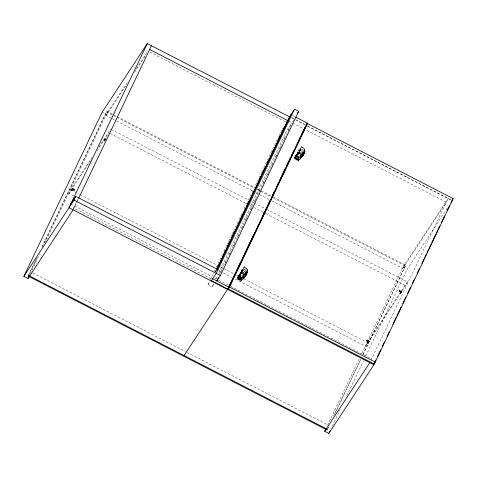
<?xml version="1.0" encoding="UTF-8"?>
<svg xmlns="http://www.w3.org/2000/svg" width="477" height="477" viewBox="0 0 477 477"><rect width="100%" height="100%" fill="white"/><g stroke="black" fill="none" stroke-linecap="round" stroke-linejoin="round"><path stroke-width="0.36" stroke-dasharray="2.38 1.79" d="M240.635 273.792L239.758 273.911L240.635 273.792C240.325 272.51 241.326 273.786 240.939 273.082C240.181 273.899 239.418 272.045 240.849 273.226M240.044 272.737L240.557 272.313L244.641 274.418L240.223 279.701L237.516 277.936L240.372 280.047L243.985 275.998L246.066 272.111L241.72 269.875L241.207 270.37L242.012 270.787M299.329 150.666L299.753 150.887L299.419 150.482C299.049 151.394 297.72 149.939 299.031 149.706L303.384 151.948L301.297 155.836L297.69 159.884L294.828 157.774L297.541 159.539L301.959 154.25L297.869 152.145C296.551 152.378 297.887 153.832 298.256 152.92L298.68 153.141L298.244 153.582M298.524 150.13L299.323 150.619M237.164 277.608L237.731 278.646L239.585 279.868L241.314 276.618L238.87 275.36L238.238 275.36L237.147 277.65L240.241 278.866M238.22 275.426L239.901 277.387L240.658 277.614L239.585 279.868L241.314 276.618M294.464 157.511L297.559 158.704L298.632 156.45L296.187 155.192L295.549 155.198L294.518 157.75L296.587 159.67L297.559 158.704M71.622 190.597C72.874 187.664 71.228 192.153 72.081 189.786M71.777 190.675L72.409 189.452L71.794 190.186M104.362 140.793C105.608 137.859 103.962 142.355 104.821 139.982M104.511 140.87L105.143 139.654L104.529 140.381M368.822 340.93L367.689 343.046L368.822 340.93L367.755 340.381A1.389 0.656 25.5 0 0 366.33 340.381L366.461 340.107A1.389 0.656 25.5 0 1 367.886 340.107L369.258 340.816C369.091 342.247 366.497 345.253 368.107 342.021M367.689 343.046L368.322 341.824L367.445 343.523M400.43 293.242L401.556 291.131L400.489 290.582A1.389 0.656 25.5 0 0 399.064 290.576L399.195 290.302A1.389 0.656 25.5 0 1 400.62 290.308L401.992 291.018L400.483 293.88L400.179 293.683L400.907 291.948L400.602 292.83M245.256 276.29C247.515 272.6 244.486 278.842 246.066 274.788M302.567 156.128C304.833 152.431 301.798 158.674 303.378 154.626M242.56 278.932L243.449 277.179M242.93 279.123L243.83 277.37M243.842 277.375L242.799 279.051M245.643 276.493L246.43 274.979M299.866 158.704L300.766 157.011M300.248 158.954L301.142 157.207M301.154 157.213L300.111 158.889M302.955 156.331L303.748 154.816M247.819 271.64L247.354 272.892C248.773 270.513 246.49 267.752 244.302 266.834L240.748 274.18L239.788 274.311L240.837 273.995L244.302 266.834M305.131 151.477L304.672 152.729C306.091 150.344 303.801 147.59 301.613 146.666L298.059 154.017L297.105 154.149L295.955 155.896L299.353 158.108L301.863 155.86L304.356 152.586L304.153 150.827L300.236 148.83L299.932 149.295L300.737 149.945L300.021 149.104L300.325 148.639L304.505 150.774L302.877 154.077L303.283 155.478L301.1 158.459L298.25 161.071L294.613 158.71L298.101 160.731L302.609 155.961L304.356 152.586M295.549 155.198L296.122 156.229L297.976 157.452L296.897 159.7L298.632 156.45M106.556 139.23L105.489 138.682C105.184 140.149 102.734 143.183 104.6 139.338L105.512 139.809M104.111 141.27L105.489 138.682M367.749 343.678L368.542 341.908L367.171 341.198A1.389 0.656 25.5 0 1 366.461 340.107M368.065 342.021L367.54 342.969M28.119 276.094L34.857 261.968M35.179 261.295L36.139 259.279M41.916 247.169L106.407 111.958L106.836 111.302L112.787 114.367M28.87 274.77L35.608 260.645M35.924 259.971L37.212 257.282M42.346 246.514L106.836 111.302M30.242 273.804L39.549 254.295M45.005 242.859L45.965 240.843M46.287 240.169L106.288 114.379L128.253 80.959M73.637 195.886L68.998 193.501L70.775 189.78L91.942 157.571M111.457 118.32L106.162 115.589L107.933 111.868M71.073 190.913L72.582 188.051L73.953 188.761A1.389 0.656 25.5 0 1 74.662 189.852L74.531 190.126A1.389 0.656 25.5 0 0 73.822 189.035L72.754 188.481C72.093 190.436 70.161 192.291 71.866 189.142L73.446 189.924A0.686 0.322 25.5 0 0 74.072 189.894A0.686 0.322 25.5 0 0 73.792 189.393L73.482 189.232A0.686 0.322 25.5 0 0 72.856 189.262L72.79 189.399A0.686 0.322 25.5 0 0 73.07 189.894L73.416 189.369A0.686 0.322 25.5 0 0 72.79 189.399M72.754 188.481L71.377 191.074M74.072 189.894L74.007 190.031A0.686 0.322 25.5 0 1 73.386 190.061L73.363 189.882M78.174 198.575L73.685 207.99L211.776 279.099M73.124 209.862L78.258 199.094M214.054 284.077L212.128 287.011L207.978 284.87L210.22 280.166M210.542 279.492L215.998 268.062M216.319 267.388L222.413 254.611M224.017 251.248L228.507 241.833M228.829 241.159L233.319 231.744M233.641 231.071L242.62 212.241M244.224 208.878L246.15 204.842M246.472 204.174L248.076 200.811M248.392 200.137L258.659 178.613M258.981 177.945L261.223 173.234M261.545 172.561L263.471 168.53M263.793 167.856L278.55 136.917M278.866 136.249L282.718 128.176M215.3 271.699L215.944 270.352M215.556 271.866L216.522 269.845M215.604 271.896L216.564 269.875M212.128 287.011L214.048 282.974M215.974 278.938L217.578 275.575M218.86 272.886L286.868 130.31L291.495 123.269M219.706 274.001L291.876 122.684M220.97 272.176L221.93 270.161M225.138 263.429L226.104 261.414M229.312 254.688L230.272 252.667M233.48 245.941L234.445 243.926M237.653 237.194L238.613 235.179M241.821 228.453L243.431 225.09M245.995 219.706L247.599 216.343M250.807 209.618L251.773 207.596M254.98 200.871L255.94 198.855M259.148 192.124L260.114 190.108M263.322 183.383L264.282 181.361M267.49 174.636L268.456 172.62M271.663 165.889L272.623 163.873M275.837 157.148L276.797 155.126M280.005 148.401L280.971 146.385M284.179 139.654L285.139 137.638M288.346 130.913L289.312 128.891M292.52 122.166L293.48 120.15M237.313 277.554L238.387 275.301M294.631 157.392L295.704 155.138M237.343 278.151L238.417 275.903M294.661 157.988L295.734 155.74M237.701 277.578L238.798 275.33M241.213 270.298L241.451 270.811L242.525 270.864L242.012 270.835M295.019 157.416L296.116 155.168M237.796 277.608L238.87 275.36M241.225 270.28L241.72 269.875M295.114 157.446L296.187 155.192M297.272 152.759L298.161 153.057M298.536 150.118L299.031 149.706M237.302 278.872L240.79 280.893L243.294 278.651L245.792 275.378L247.044 272.749L246.836 270.99L243.008 268.807L247.187 270.936L245.56 274.239L245.965 275.64L243.783 278.622L240.933 281.233L237.302 278.872L238.536 276.94L239.496 276.809L242.173 272.737L241.362 272.081L242.083 272.922L239.406 276.994L238.536 276.94M247.044 272.749L244.546 276.028L242.042 278.27L238.643 276.058L242.364 278.234L245.22 275.623L247.396 272.641L247.187 270.936M295.955 155.896L297.195 153.958L298.149 153.832M237.576 278.407L238.679 276.165L239.561 276.046L238.589 276.35M240.557 272.313L244.814 274.74M294.887 158.245L295.996 155.997L297.117 155.52L296.593 155.252L297.117 155.52M297.952 153.63L297.07 153.749L297.952 153.63C298.888 153.016 296.658 152.598 298.59 153.326M297.284 152.747L297.869 152.145M239.192 275.599L239.71 275.867L239.192 275.599L239.561 274.985L240.253 275.575L239.561 274.985M296.718 156.832L295.764 156.963L296.718 156.832L299.484 152.574L298.68 151.919L299.484 152.574M237.826 278.717L238.899 276.469M240.724 272.546L241.416 273.136L240.724 272.546L240.354 273.16M295.138 158.555L296.211 156.307M296.503 155.436L296.879 154.816L297.66 155.222L297.904 154.846M298.042 152.378L298.733 152.968L298.042 152.378L297.666 152.998M246.836 270.99L245.583 273.619L241.577 271.807L245.756 273.941M242.614 269.457L243.425 270.107L242.614 269.457L243.008 268.807M295.907 156.188L296.879 155.878M241.732 271.634L242.984 269.01M300.295 148.842L298.59 152.103M240.241 275.062L240.879 273.768M241.404 272.623L242.352 271.133M298.721 152.461L299.842 150.702M297.559 154.9L298.197 153.606M298.137 154.011L301.613 146.666M297.66 155.222L296.789 155.007M238.75 279.319L239.824 277.071M296.062 159.157L297.135 156.903M238.75 279.51L239.824 277.256M296.062 159.348L297.135 157.094M238.995 279.743L240.068 277.489M296.312 159.58L297.386 157.327M240.223 279.701L241.302 277.453L245.715 272.164L241.63 270.06M297.541 159.539L298.614 157.291L303.032 152.002L298.942 149.897M240.372 280.047L241.624 277.417L246.066 272.111M297.69 159.884L298.942 157.255L303.384 151.948M242.411 277.364L243.675 275.146M299.723 157.195L300.987 154.983M240.79 280.893L242.042 278.27M298.101 160.731L299.353 158.108M240.933 281.233L242.364 278.234M298.25 161.071L299.681 158.072L302.531 155.46L304.714 152.479L304.505 150.774M242.668 277.495L244.886 273.428M299.985 157.332L302.203 153.266M243.985 275.998L245.715 272.164M301.297 155.836L303.032 152.002M245.792 275.378L245.375 273.941L246.627 271.312M303.104 155.216L302.686 153.779L303.944 151.149M302.686 153.779L304.153 150.827M243.64 277.996L244.916 275.784L245.184 275.927L244.468 277.429L243.64 277.996L244.916 275.784M300.951 157.827L302.227 155.621L302.501 155.764L301.786 157.261L300.951 157.827L302.227 155.621M245.56 274.239L246.991 271.234M302.877 154.077L304.308 151.072M243.878 278.115L245.184 275.927M301.196 157.953L302.501 155.764M245.297 276.129L246.549 273.5M302.609 155.961L303.867 153.338M245.965 275.64L247.396 272.641M303.283 155.478L304.714 152.479M367.081 341.293L367.499 340.62L367.004 341.246A0.686 0.322 25.5 0 1 366.724 340.751L366.789 340.614A0.686 0.322 25.5 0 1 367.415 340.584L367.725 340.745A0.686 0.322 25.5 0 1 368.005 341.24L367.94 341.377A0.686 0.322 25.5 0 1 367.314 341.407L367.296 341.234M327.562 425.222L359.33 358.626M361.894 353.242L402.964 267.138L448.094 198.486L370.444 361.28M235.221 279.087L365.674 346.266L367.451 342.546L407.352 281.847L266.297 209.212M271.717 200.841L402.838 268.354L404.615 264.634M327.311 429.318L328.277 427.297M333.727 415.866L360.684 359.36M362.925 354.649L405.712 265.2L272.14 196.423M328.063 427.988L328.707 426.647M334.8 413.863L360.791 359.378M363.039 354.667L405.712 265.2M332.356 426.015L340.053 409.868M346.791 395.743L363.474 360.761M365.722 356.051L407.114 269.278L447.36 208.044M399.815 291.495L400.233 290.821L399.738 291.447A0.686 0.322 25.5 0 1 399.458 290.952L399.523 290.815A0.686 0.322 25.5 0 1 400.149 290.779L400.465 290.946A0.686 0.322 25.5 0 1 400.74 291.441L400.68 291.578A0.686 0.322 25.5 0 1 400.054 291.608L400.03 291.435M401.556 291.131L400.179 293.719M365.674 346.266L405.575 285.568L407.352 281.847M400.328 293.105L400.889 292.437M136.374 68.605L147.351 51.904M106.162 115.589L126.477 84.679M134.603 72.319L145.574 55.624M98.864 147.041L110.67 129.082M68.998 193.501L90.576 160.671M97.087 150.762L108.899 132.803M71.729 190.323L72.146 189.649M104.886 139.844L104.618 140.596M73.297 190.019L73.732 189.53A0.686 0.322 25.5 0 1 74.007 190.031M73.273 208.61L74.901 206.142M207.978 284.87L210.291 281.352M297.159 153.558L295.901 155.526L298.614 157.291M299.234 150.81L299.419 150.482M301.404 146.988L301.887 146.779M294.738 157.965L295.996 155.997M296.593 155.252L296.879 154.816M298.071 153.248L298.256 152.92M294.613 158.71L295.853 156.772M297.648 154.709L300.826 149.76M296.789 156.068L297.028 155.705M298.542 153.666L298.757 153.344L302.442 154.041L304.32 153.177C302.901 154.983 300.069 154.548 298.298 153.505M304.922 151.799L304.439 149.724L302.806 147.822L303.014 147.494M299.777 154.16L299.991 153.838M303.748 148.717L303.956 148.389M301.035 154.399L301.243 154.077M304.439 149.724L304.654 149.396M302.227 154.363L302.442 154.041M304.845 150.774L305.053 150.452M303.277 154.059L303.491 153.737M239.848 273.726L238.589 275.688L241.302 277.453M241.922 270.972L242.101 270.644M244.087 267.156L244.57 266.941M238.643 276.058L239.877 274.126M237.427 278.127L238.679 276.165M241.273 272.272L241.666 271.616M240.76 273.41L240.939 273.082M242.525 270.864L241.988 271.735M240.748 274.18L243.514 269.922M239.472 276.231L239.8 275.682M241.1 273.756L241.362 273.303M241.231 273.828L241.44 273.506L245.124 274.203L247.008 273.339C245.589 275.146 242.751 274.71 240.98 273.673M246.645 268.557L246.43 268.879L245.488 267.985L245.697 267.663M242.465 274.323L242.674 274.001M243.717 274.561L243.932 274.239M247.605 271.968L247.336 269.565M244.91 274.525L245.124 274.203M245.375 273.941L245.583 273.619M247.527 270.936L247.742 270.614M245.959 274.221L246.174 273.899M402.838 268.354L446.317 202.206L305.924 129.917M367.23 341.371L367.666 340.882A0.686 0.322 25.5 0 1 367.94 341.377M399.964 291.572L400.4 291.083A0.686 0.322 25.5 0 1 400.68 291.578M300.373 157.643L300.909 157.088M243.061 277.805L243.598 277.25M103.843 141.085L105.316 138.252L106.228 138.724M304.111 153.499L304.881 152.407M246.794 273.667L247.569 272.57M299.663 150.97L299.3 151.573M301.482 146.952C307.391 148.675 303.682 156.718 298.644 152.902M400.167 290.958L400.084 290.916A0.686 0.322 25.5 0 0 399.458 290.952M367.433 340.757L367.35 340.721A0.686 0.322 25.5 0 0 366.724 340.751M292.717 115.565L295.084 116.782M291.685 117.509L294.953 119.196M295.603 119.53L306.067 124.92M307.599 126.119L451.272 200.096M291.805 118.01L295.12 119.715M295.782 120.061L305.053 124.831M307.701 126.196L452.238 200.62M288.323 120.854L292.019 122.756M292.681 123.096L302.615 128.212M149.742 51.975L286.516 122.398M302.901 153.457L298.894 151.644L303.074 153.779M297.779 152.336L302.132 154.572M113.234 114.599L116.758 116.412M117.205 116.644L254.289 187.228M257.598 188.934L271.502 196.095M106.407 111.958L116.322 117.068M116.984 117.408L253.859 187.884M257.169 189.59L259.81 190.949M260.472 191.289L271.049 196.739M273.697 198.098L405.283 265.856M102.138 112.238L106.288 114.379M402.964 267.138L407.114 269.278M112.119 118.66L116.096 120.705M116.758 121.045L252.512 190.949M255.821 192.654L271.055 200.495M111.332 129.422L248.416 200.006M251.725 201.711L253.71 202.737M254.372 203.077L265.635 208.872M110.223 133.482L246.639 203.727M249.954 205.432L253.263 207.137M253.925 207.477L263.197 212.253M265.844 213.618L405.575 285.568M104.773 139.773L105.84 140.321M400.382 292.89L400.954 292.3L399.774 291.674A1.389 0.656 25.5 0 1 399.064 290.576M72.039 189.572L73.106 190.12A1.389 0.656 25.5 0 0 74.531 190.126M368.149 342.236L367.862 342.635M70.775 189.78L79.385 194.211M80.047 194.556L217.786 265.48M220.44 266.846L223.087 268.211M223.749 268.551L233.682 273.667M236.33 275.026L367.451 342.546M367.648 342.695L368.214 342.098L367.04 341.472A1.389 0.656 25.5 0 1 366.33 340.381M218.663 270.566L222.634 272.611M223.296 272.951L231.905 277.387M70.751 204.001L212.331 276.904M214.769 278.163L216.546 279.075M218.776 280.226L228.68 285.324M230.659 286.343L348.425 346.982M349.086 347.322L366.944 356.516M367.606 356.862L371.577 358.901M32.74 272.969L185.195 351.471M187.181 352.491L328.098 425.049M301.673 147.101L302.806 147.822M244.361 267.263L245.488 267.985M241.326 273.065C243.789 275.211 249.024 273.178 246.967 269.618M295.99 155.335L298.942 157.255M296.05 155.705L299.681 158.072M238.679 275.497L241.624 277.417M245.47 267.883L247.128 269.887M400.483 293.88L401.276 292.103L399.804 291.31A0.686 0.322 25.5 0 1 399.523 290.815M105.518 139.779A0.686 0.322 25.5 0 1 105.524 139.6M72.856 189.262A0.686 0.322 25.5 0 0 73.13 189.757L73.285 189.852A1.389 0.656 25.5 0 0 74.662 189.852M368.005 341.24A0.686 0.322 25.5 0 1 367.379 341.27L367.063 341.109A0.686 0.322 25.5 0 1 366.789 340.614M400.74 291.441A0.686 0.322 25.5 0 1 400.12 291.471L399.953 291.399A1.389 0.656 25.5 0 1 399.195 290.302"/><path stroke-width="0.72" d="M73.124 209.862L28 278.514L23.85 276.38L102.138 112.238L147.268 43.586L289.819 116.99M28 278.514L28.638 277.167M147.268 43.586L68.98 207.722L373.95 364.762L453.15 198.581L307.492 123.585L306.276 125.433L228.298 288.913L373.956 363.915L375.172 362.061L229.52 287.065L228.298 288.913M23.85 276.38L73.989 200.096L75.765 196.375L218.007 269.618M78.58 198.426L151.412 45.72M217.87 266.321L218.508 264.973M223.003 255.559L225.567 250.181M227.171 246.818L229.419 242.107M231.983 236.729L234.225 232.019M240.641 218.573L241.284 217.226M241.928 215.878L245.136 209.159M246.74 205.796L248.982 201.085M252.512 193.686L253.794 190.997M259.25 179.567L260.853 176.204M261.491 174.856L264.699 168.131M267.269 162.752L268.551 160.063M272.081 152.664L273.363 149.975M277.852 140.56L280.416 135.182M282.02 131.819L284.268 127.109M216.838 269.177L287.732 120.55L286.921 121.784M216.886 269.201L289.724 116.501L294.518 109.197L298.668 111.338L220.38 275.473L216.796 280.923L218.4 277.56M217.142 269.368L290.94 114.647M294.518 109.197L216.23 273.339L211.216 280.965M229.043 286.283L227.565 289.384L184.086 355.532M211.43 280.637L227.779 289.056L231.309 281.657M231.947 280.309L235.161 273.583M236.765 270.22L239.973 263.495M242.537 258.111L243.819 255.422M244.462 254.074L246.066 250.711M246.71 249.364L250.878 240.623M251.522 239.275L254.73 232.549M257.3 227.165L258.582 224.476M262.111 217.077L265.641 209.677M266.279 208.33L270.453 199.589M272.057 196.226L274.305 191.515M276.869 186.131L278.151 183.442M279.755 180.079L285.21 168.643M286.814 165.28L290.022 158.555M291.632 155.192L293.874 150.482M297.082 143.756L297.726 142.408M298.369 141.061L300.933 135.683M301.577 134.335L304.785 127.609M227.779 289.056L307.283 123.066L295.513 117.008M229.52 287.065L307.492 123.585M373.95 364.762L328.826 433.414L324.676 431.28L325.636 429.258M328.826 433.414L330.108 430.725M373.956 363.915L375.876 359.897M377.474 356.546L380.67 349.844M382.268 346.493L384.504 341.806M387.062 336.446L389.298 331.753M392.809 324.384L396.327 317.014M396.965 315.673L401.121 306.967M402.719 303.616L405.915 296.915M407.513 293.564L410.709 286.868M412.307 283.517L414.543 278.824M417.101 273.464L419.337 268.778M421.895 263.417L424.131 258.725M424.768 257.383L426.366 254.032M427.004 252.697L431.16 243.985M431.798 242.644L435.954 233.933M436.592 232.597L439.788 225.895M441.386 222.544L444.582 215.842M447.14 210.488L449.376 205.796M70.751 204.001L75.765 196.375M297.475 113.15L298.668 111.338M306.472 124.3L307.283 123.066M451.934 200.435L453.15 198.581M451.021 202.481L452.238 200.62M324.676 431.28L369.8 362.621M149.641 49.441L288.042 120.711M263.859 212.593L265.182 213.279M73.989 200.096L220.38 275.473M212.647 278.783L228.996 287.202M28.548 275.444L28.119 276.094L326.989 429.992L327.419 429.336L28.548 275.444"/></g></svg>
